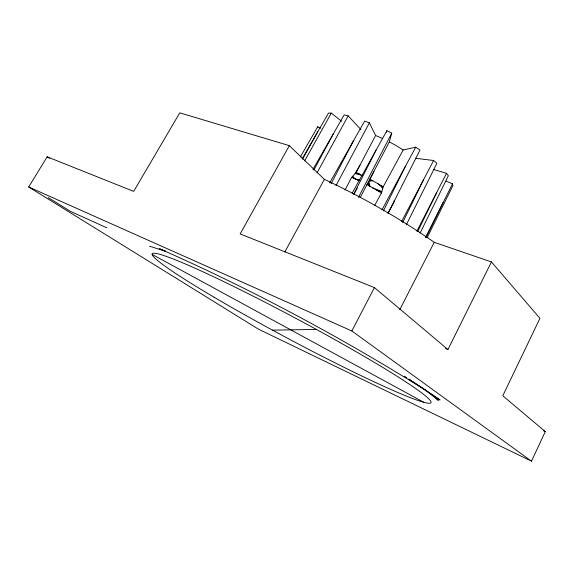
<?xml version="1.0" encoding="UTF-8"?>
<svg xmlns="http://www.w3.org/2000/svg" width="574" height="574" viewBox="0 0 574 574"><rect width="100%" height="100%" fill="white"/><g stroke="black" fill="none" stroke-linecap="round" stroke-linejoin="round"><path stroke-width="0.86" d="M394.288 200.319L394.144 201.747L388.239 212.825M386.453 132.285L386.869 130.678A76.607 21.755 28.1 0 1 391.755 133.146L389.316 141.893L360.099 197.75M374.65 205.463L381.416 193L383.174 186.83L403.178 149.986L415.712 147.181A76.607 21.755 28.1 0 1 419.974 150.072L387.945 213.593M531.502 461.173L545.3 431.612L502.788 395.787L539.947 318.326L491.444 261.945L434.245 242.321A159.615 30.939 28.1 0 0 324.375 179.346L289.332 145.653L179.77 112.827L133.677 191.379L47.154 156.802L28.7 186.981L258.3 329.067L531.502 461.173L351.855 330.968L28.7 186.981M417.642 231.674L436.685 192.527M402.668 222.576L423.433 179.942M426.102 237.263L443.063 202.694M383.432 210.88L405.187 166.733M420.103 233.03L448.366 175.773A76.607 21.755 28.1 0 0 446.515 173.334L433.915 169.588M427.128 237.736L452.886 185.646A76.607 21.755 28.1 0 0 452.527 183.838L446.055 181.097M406.349 224.735L436.864 163.317A76.607 21.755 28.1 0 0 433.628 160.498L415.296 158.266M445.481 348.504L447.928 349.544L491.444 261.945M425.485 237.686L452.527 183.838M353.763 194.134L376.035 150.194M416.896 231.171L446.515 173.334M399.748 309.709L434.245 242.321M358.463 197.356L391.755 133.146M351.855 330.968L374.42 287.588L240.162 233.934L289.332 145.653M331.126 183.716L353.72 140.393M373.896 171.691L369.391 180.272L372.705 180.688L383.174 186.83M344.974 190.094L351.69 177.337L356.081 172.559L375.59 135.486L369.362 122.879A76.607 21.755 28.1 0 0 364.655 121.071L329.663 182.898M401.506 221.729L433.628 160.498M335.926 185.739L369.362 122.879M313.842 170.062L333.272 133.936M382.004 209.804L415.712 147.181M317.035 172.846L348.145 115.848A76.607 21.755 28.1 0 0 344.178 114.908L312.974 169.366M284.804 252.008L324.375 179.346M302.627 159.055L317.738 131.776M353.878 194.242L357.315 188.028M352.192 193.137L386.869 130.678M304.622 160.907L331.291 113.128L341.544 121.214M360.02 165.068L355.234 173.477L362.56 175.501M300.317 156.989L317.68 126.825L320.981 128.217M302.118 158.912L328.479 113.121A76.607 21.755 28.1 0 1 331.291 113.128M359.302 173.987L357.688 173.262L355.234 173.477L359.302 173.987L361.986 175.766M272.499 330.143L316.389 329.433M372.842 187.899L378.625 191.278L381.782 191.723L372.842 187.899L366.886 184.641M351.69 177.337L357.186 179.813L359.819 180.222M359.238 179.92L355.342 178.966L352.601 176.347L353.512 178.141M149.527 246.203L165.721 251.29L159.515 248.75C251.297 289.167 339.98 336.787 425.061 389.846L412.541 381.545M375.762 189.571L381.782 191.723M356.081 172.559L357.688 173.262M106.8 227.806L70.301 211.297L48.209 197.585M543.678 430.873L545.3 431.612M357.186 179.813L359.03 180.688M369.986 179.232L372.705 180.688L368.781 181.334L369.878 186.249L367.532 183.522M152.139 254.411L423.806 402.288M378.625 191.278L381.416 193M408.86 379.098L411.07 380.569M404.462 376.214L406.686 377.699M408.903 379.184L439.993 399.963L425.011 389.739L438.249 400.365L435.953 397.804M47.154 156.802L49.386 158.295M374.42 287.588L447.928 349.544M378.036 183.709L382.836 188.021L380.634 185.258M348.145 115.848L360.903 129.523M368.164 182.417L369.878 186.249M375.59 135.486A49.199 13.941 28.1 0 1 382.772 138.65M389.316 141.893A49.199 13.941 28.1 0 1 403.178 149.986M317.867 127.22A76.607 21.755 28.1 0 1 317.68 126.825M214.052 297.188A158.015 10.734 28.1 0 0 430.78 402.912A158.015 10.734 28.1 0 0 229.98 284.625A158.015 10.734 28.1 0 0 214.052 297.188"/></g></svg>
